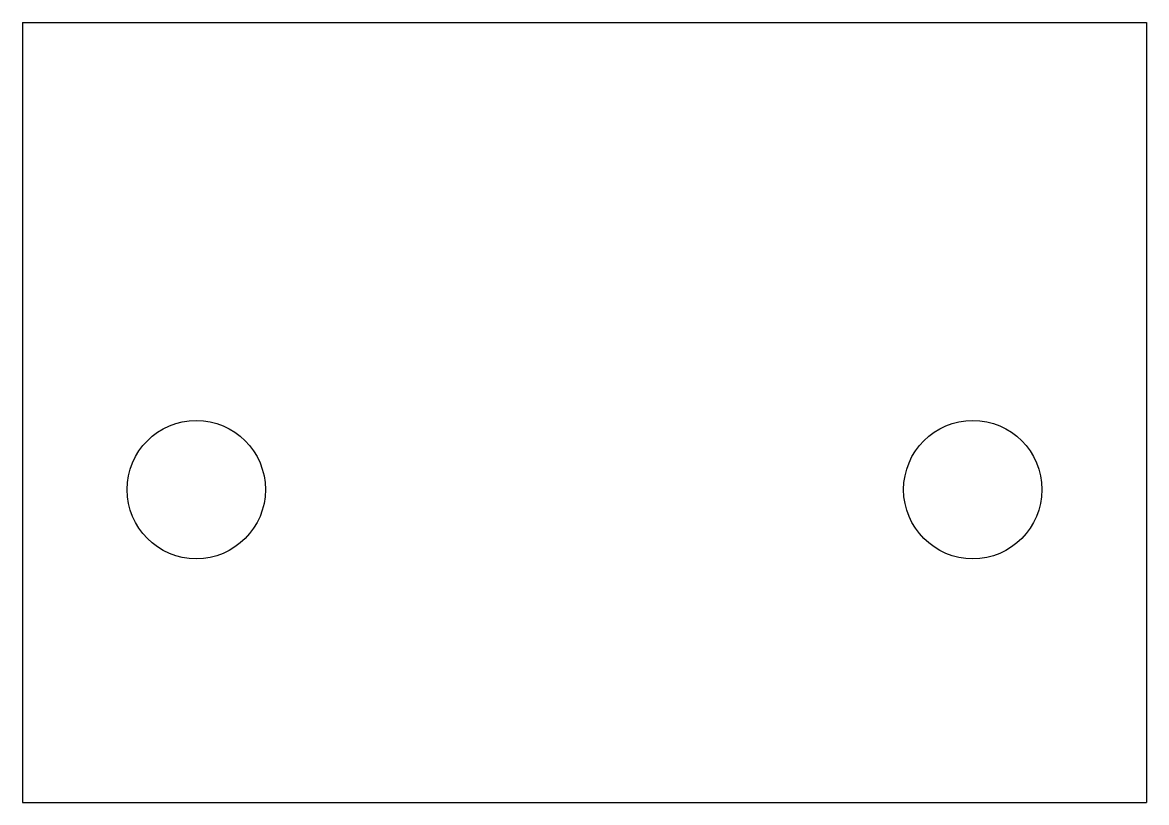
# Model space of a CAD drawing. Header units: inches. Extents: x 20.3 to 22.46, y -19.81 to -18.31.
import ezdxf

# ---------------------------------------------------------------- set-up
doc = ezdxf.new("R2010")
doc.units = ezdxf.units.IN
doc.layers.add('Sketch plane 01', color=7, linetype='Continuous')

msp = doc.modelspace()

# ---------------------------------------------------------------- linework, layer by layer
at = {"layer": 'Sketch plane 01'}
for p, q in [((20.299, -18.3125), (20.299, -19.8125)), ((20.299, -18.3125), (22.46, -18.3125)), ((22.46, -18.3125), (22.46, -19.8125)), ((20.299, -19.8125), (22.46, -19.8125))]:
    msp.add_line(p, q, dxfattribs=at)
for centre in [(20.6331, -19.2108), (22.126, -19.2108)]:
    msp.add_circle(centre, 0.133, dxfattribs=at)

doc.saveas('drawing.dxf')
